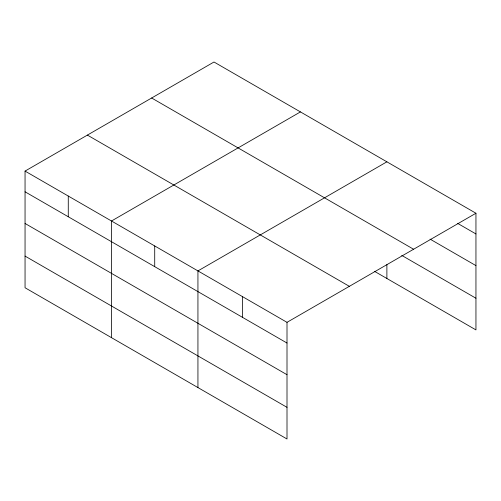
<?xml version="1.0" encoding="UTF-8"?>
<svg xmlns="http://www.w3.org/2000/svg" width="501" height="501" viewBox="0 0 501 501"><rect width="100%" height="100%" fill="white"/><g stroke="black" fill="none" stroke-linecap="round" stroke-linejoin="round"><path stroke-width="0.75" d="M287.004 374.704L287.004 322.331L25.05 171.091L25.05 287.756L287.004 438.995L287.004 374.704L25.05 223.465M374.729 271.467L475.95 329.908L475.95 213.244L213.996 62.005L25.05 171.091M300.443 111.911L111.491 221.004L111.491 337.668M386.885 161.823L197.939 270.909L197.939 387.574M287.004 322.331L475.95 213.244M457.732 223.433L475.95 233.948M430.071 239.127L475.95 265.618M151.646 98.002L413.594 249.241M401.733 255.391L475.95 298.239M87.406 135.095L349.354 286.334M25.05 191.802L287.004 343.035M25.05 256.092L287.004 407.326M386.885 264.584L386.885 278.487M242.471 296.617L242.471 317.327M154.715 245.953L154.715 266.664M68.274 196.048L68.274 216.751"/></g></svg>
